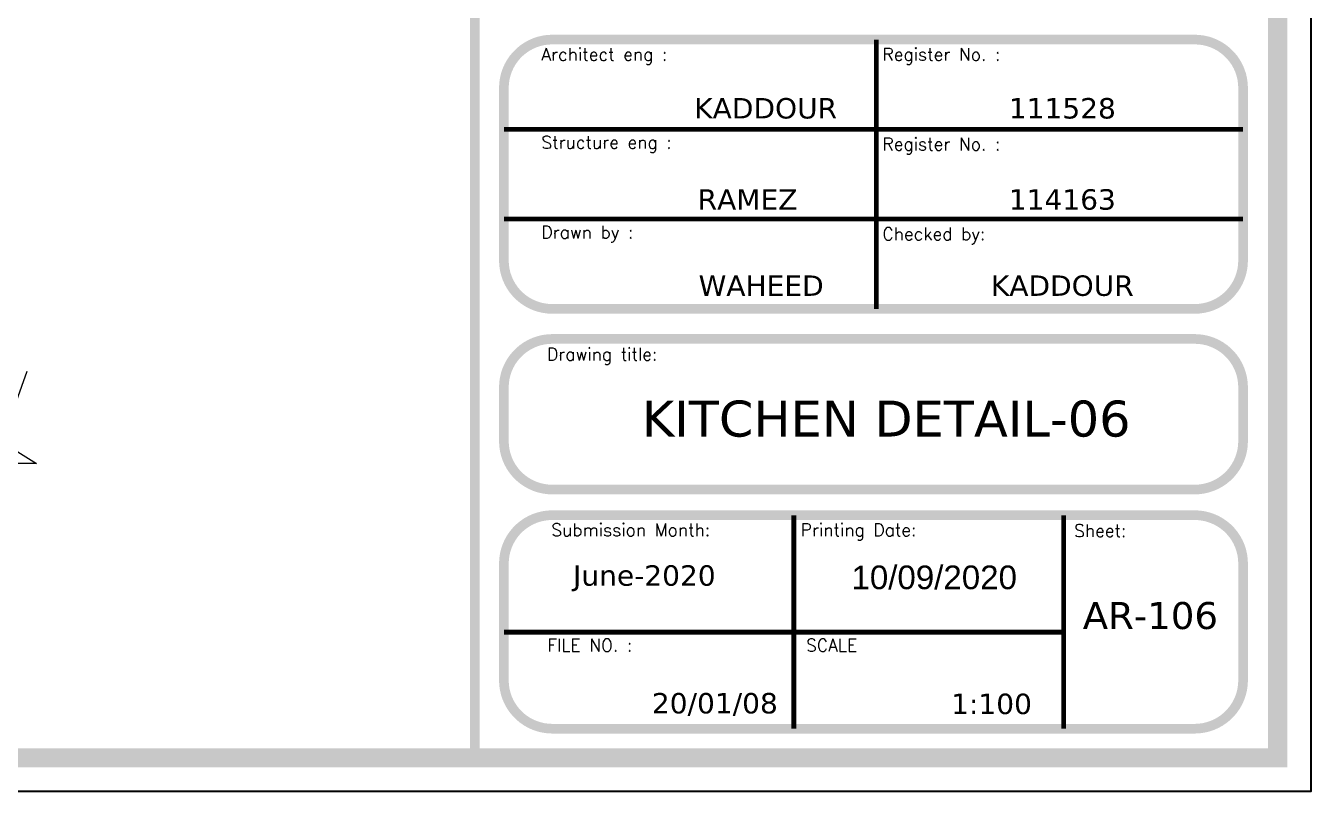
# Model space of a CAD drawing. Header units: centimetres. Extents: x 7997 to 116674, y 1017 to 13844.
# Drawn here: x 54772 to 55128.8, y 9562.5 to 9775.1 of the extents above; entities that cross this region are included whole.
import ezdxf
from ezdxf.enums import TextEntityAlignment as Align

# ---------------------------------------------------------------- set-up
doc = ezdxf.new("R2010")
doc.units = ezdxf.units.CM
doc.header["$LTSCALE"] = 200
doc.layers.add('DIM', color=11, linetype='Continuous')
doc.layers.add('HA', color=251, linetype='Continuous', lineweight=0)
doc.layers.add('HAT', color=8, linetype='Continuous', lineweight=9)
doc.styles.add('$0$$0$$0$sheet notes', font='verdana.ttf')
doc.styles.add('$0$$0$Roman', font='romans')
doc.styles.get("Standard").update_dxf_attribs({"font": 'arial.ttf'})
doc.styles.add('TITLE SHEET SELAITIN$0$$0$$0$$0$sheet notes', font='verdana.ttf')

# ---------------------------------------------------------------- blocks, each defined once
blk = doc.blocks.new('08-TITLE SHEET-selattin', base_point=(45714.8, -203081.4))
at = {"color": 0}
blk.add_lwpolyline([(51244.8, -203081.4), (45714.8, -203081.4), (45714.8, -206921.4), (51244.8, -206921.4)], close=True, dxfattribs=at)
at = {"color": 0, "linetype": 'ByBlock', "const_width": 17}
blk.add_lwpolyline([(45744.3, -206891.9), (51215.3, -206891.9), (51215.3, -203110.8), (45744.3, -203110.8)], close=True, dxfattribs=at)
at = {"color": 0, "linetype": 'ByBlock'}
for points, const_width in [([(50507.6, -203110.8), (50507.6, -206891.9)], 8.52), ([(50861.5, -206258.5), (50861.5, -206496)], 4.26), ([(50533.3, -206337.7), (51184.7, -206337.7)], 4.26), ([(50533.3, -206416.8), (51184.7, -206416.8)], 4.26), ([(50788.8, -206677.9), (50788.8, -206866.2)], 4.26), ([(51026.6, -206677.9), (51026.6, -206866.2)], 4.26), ([(50533.3, -206781), (51026.6, -206781)], 4.26)]:
    blk.add_lwpolyline(points, dxfattribs=dict(at, const_width=const_width))
at = {"color": 0, "linetype": 'ByBlock', "const_width": 8.52}
for points in [[(50575.9, -206258.5), (51142.1, -206258.5, -0.414214), (51184.7, -206301.1), (51184.7, -206453.4, -0.414214), (51142.1, -206496), (50575.9, -206496, -0.414214), (50533.3, -206453.4), (50533.3, -206301.1, -0.414214)], [(50575.9, -206522.5), (51142.1, -206522.5, -0.414214), (51184.7, -206565.1), (51184.7, -206612.7, -0.414214), (51142.1, -206655.3), (50575.9, -206655.3, -0.414214), (50533.3, -206612.7), (50533.3, -206565.1, -0.414214)], [(50575.9, -206677.9), (51142.1, -206677.9, -0.414214), (51184.7, -206720.5), (51184.7, -206823.6, -0.414214), (51142.1, -206866.2), (50575.9, -206866.2, -0.414214), (50533.3, -206823.6), (50533.3, -206720.5, -0.414214)]]:
    blk.add_lwpolyline(points, format="xyb", close=True, dxfattribs=at)
at = {"layer": 'HA', "ltscale": 1.2}
blk.add_lwpolyline([(45714.8, -203081.4), (51244.8, -203081.4), (51244.8, -206921.4), (45714.8, -206921.4)], close=True, dxfattribs=at)
at = {"color": 0, "style": '$0$$0$Roman'}
for s, height, p in [('Architect eng :', 11.074, (50566.3, -206277.1)), ('Register No. : ', 11.074, (50866.9, -206277.1)), ('Structure eng :', 11.074, (50566.3, -206354.7)), ('Register No. : ', 11.074, (50866.9, -206356.2)), ('Drawn by :', 11.07, (50566.3, -206433.9)), ('Checked by:', 11.074, (50866.9, -206435.4)), ('Drawing title:', 11.074, (50571.2, -206541.5)), ('Submission Month:', 11.074, (50575.1, -206696.4)), ('Printing Date:', 11.074, (50794.8, -206696.4)), ('Sheet:', 11.07, (51035.8, -206697.1)), ('FILE NO. :', 11.07, (50571.5, -206798.1)), ('SCALE', 11.07, (50799.6, -206798.1))]:
    blk.add_text(s, height=height, dxfattribs=at).set_placement(p)
at = {"color": 0, "style": '$0$$0$$0$sheet notes'}
for s, p in [('KADDOUR', (50764, -206319.1)), ('111528', (51025.4, -206319.1)), ('RAMEZ', (50748, -206399.5)), ('114163', (51025.4, -206399.5)), ('WAHEED', (50760, -206475.5)), ('KADDOUR', (51025.4, -206475.5)), ('June-2020', (50657.1, -206733.4)), ('20/01/08', (50719.2, -206844.7)), ('1:100', (50963, -206844.3))]:
    blk.add_text(s, height=18.02, dxfattribs=at).set_placement(p, align=Align.MIDDLE)
at = {"insert": (50839.6, -206722.3), "char_height": 20.86, "attachment_point": 1}
blk.add_mtext('10/09/2020', dxfattribs=at)

msp = doc.modelspace()

# ---------------------------------------------------------------- hatches: boundary and pattern name
at = {"layer": 'HAT'}
h = msp.add_hatch(dxfattribs=at)
h.set_pattern_fill('ANGLE', color=8)
h.set_pattern_definition([(0, (2098.841, -2462.604), (0, 6.985), [5.08, -1.905]), (90, (2098.841, -2462.604), (-6.985, 4e-16), [5.08, -1.905])])
h.paths.add_polyline_path([(54411.4074, 9936.0073), (54840.9074, 9936.0396), (54840.9074, 9678.0072), (54838.6578, 9678.0072), (54838.6578, 9886.007), (54775.1206, 9886.007), (54775.1206, 9756.0072), (54471.4995, 9756.0072, -0.41776632), (54472.9074, 9754.5072), (54472.9074, 9753.0072), (54414.4074, 9753.0072), (54414.4074, 9702.0694), (54413.1436, 9702.0694), (54413.1436, 9673.8282), (54413.1436, 9673.2282), (54414.4074, 9672.0113), (54414.4074, 9666.0076), (54411.4074, 9666.0073)], flags=17)
h.paths.add_polyline_path([(54447.9074, 9811.0069), (54446.1074, 9811.0069), (54446.1074, 9811.0072), (54447.9074, 9811.0072)], flags=0)
h.paths.add_polyline_path([(54484.7644, 9848.8862), (54484.7432, 9848.9483), (54484.7644, 9848.9652)], flags=0)
h.paths.add_polyline_path([(54530.3129, 9831.007), (54610.3129, 9831.007), (54610.3129, 9811.0074), (54610.3129, 9811.0069), (54772.7327, 9811.0069), (54772.7327, 9886.007), (54610.3129, 9886.0074), (54610.3129, 9861.007), (54530.3129, 9861.007)], flags=0)
h.paths.add_polyline_path([(54445.9074, 9886.0072), (54444.1074, 9886.0072), (54412.9074, 9886.0072), (54412.9074, 9884.0072), (54412.9074, 9878.2572), (54414.9074, 9878.2572), (54414.9074, 9884.0072), (54415.5074, 9884.0072), (54415.5074, 9813.0072), (54414.9074, 9813.0072), (54414.9074, 9820.5072), (54412.9074, 9820.5072), (54412.9074, 9813.0072), (54412.9074, 9811.0072), (54445.9074, 9811.0072), (54445.9074, 9813.0072), (54415.5074, 9813.0072), (54415.5074, 9884.0072), (54444.1074, 9884.0072), (54444.1074, 9880.0072), (54445.7168, 9880.0072), (54445.7168, 9878.0251), (54442.9691, 9878.0251), (54442.9691, 9879.9005), (54441.4332, 9879.9005), (54441.4332, 9878.0251), (54440.5152, 9878.0251), (54440.5152, 9876.4892), (54441.4332, 9876.4892), (54441.4332, 9874.6139), (54442.9691, 9874.6139), (54442.9691, 9876.4892), (54445.7168, 9876.4892), (54445.7168, 9875.7572), (54446.6074, 9875.7572), (54446.6074, 9878.7572), (54445.7168, 9878.7572), (54445.7168, 9879.9005), (54445.9394, 9879.9005), (54445.9074, 9880.0072)], flags=0)
h.paths.add_polyline_path([(54487.0073, 9813.7504, 1), (54488.9513, 9813.7504, 1)], flags=0)
h.paths.add_polyline_path([(54442.0598, 9878.8214), (54442.2012, 9878.9628), (54442.3426, 9878.8214, 2.41421356)], flags=0)
h.paths.add_polyline_path([(54442.0598, 9875.4101), (54442.2012, 9875.5515), (54442.3426, 9875.4101, 2.41421356)], flags=0)
h.paths.add_polyline_path([(54480.5775, 9813.7504, 1), (54482.5215, 9813.7504, 1)], flags=0)
h.paths.add_polyline_path([(54442.4074, 9851.8072), (54441.4074, 9851.8072), (54416.5074, 9851.8072), (54416.5074, 9850.0072), (54441.4074, 9850.0072), (54442.4074, 9850.0072)], flags=0)
h.paths.add_polyline_path([(54646.7309, 9813.7503, 1), (54648.6749, 9813.7503, 1)], flags=0)
h.paths.add_polyline_path([(54653.1607, 9813.7503, 1), (54655.1047, 9813.7503, 1)], flags=0)
h.paths.add_polyline_path([(54445.7168, 9826.3115), (54442.9691, 9826.3115), (54442.9691, 9828.1868), (54441.4332, 9828.1868), (54441.4332, 9826.3115), (54440.5152, 9826.3115), (54440.5152, 9824.7756), (54441.4332, 9824.7756), (54441.4332, 9822.9002), (54442.9691, 9822.9002), (54442.9691, 9824.7756), (54445.7168, 9824.7756), (54445.7168, 9824.0435), (54446.6074, 9824.0435), (54446.6074, 9827.0435), (54445.7168, 9827.0435)], flags=0)
h.paths.add_polyline_path([(54442.0598, 9827.1078), (54442.2012, 9827.2492), (54442.3426, 9827.1078, 2.41421356)], flags=0)
h.paths.add_polyline_path([(54452.7441, 9813.7245, -1), (54451.5356, 9813.7245, -1)], flags=0)
h.paths.add_polyline_path([(54451.3898, 9813.7245, 1), (54452.8898, 9813.7245, 1)], flags=0)
h.paths.add_polyline_path([(54442.0598, 9823.6965), (54442.2012, 9823.8379), (54442.3426, 9823.6965, 2.41421356)], flags=0)
h.paths.add_polyline_path([(54414.9074, 9765.4028), (54414.3031, 9766.0072), (54412.9074, 9766.0072), (54412.9074, 9756.0072), (54414.9074, 9756.0072)], flags=0)
h.paths.add_polyline_path([(54729.8848, 9813.7503, 1), (54727.9408, 9813.7503, 1)], flags=0)
h.paths.add_polyline_path([(54736.3146, 9813.7503, 1), (54734.3706, 9813.7503, 1)], flags=0)
h.paths.add_polyline_path([(54411.4074, 9936.0073), (54840.9074, 9936.0396), (54840.9074, 9678.0072), (54838.6578, 9678.0072), (54838.6578, 9886.007), (54775.1206, 9886.007), (54775.1206, 9756.0072), (54470.6561, 9756.0072), (54414.4074, 9756.0072), (54412.9074, 9756.0072), (54412.9074, 9753.0072), (54414.4074, 9753.0072), (54414.4074, 9702.0694), (54413.1436, 9702.0694), (54413.1436, 9673.8282), (54413.1436, 9673.2282), (54414.4074, 9672.0113), (54414.4074, 9666.0076), (54411.4074, 9666.0073)], flags=17)

# ---------------------------------------------------------------- linework, layer by layer
at = {"linetype": 'Continuous'}
msp.add_lwpolyline([(53386.8978, 9562.4841), (55128.8478, 9562.4841), (55128.8478, 10772.0841), (53386.8978, 10772.0841)], close=True, dxfattribs=at)
at = {"layer": 'HAT', "elevation": 0}
msp.add_lwpolyline([(54772.2838, 9679.0762), (54765.3875, 9659.5133), (54774.9702, 9653.496), (54755.9873, 9653.496), (54763.7448, 9650.7608), (54754.3084, 9631.3719)], dxfattribs=at)

# ---------------------------------------------------------------- block references
at = {"layer": 'DIM', "color": 0, "linetype": 'Continuous', "xscale": 0.3149999999999982, "yscale": 0.3149999999999982, "zscale": 0.3149999999999982}
msp.add_blockref('08-TITLE SHEET-selattin', (53386.8978, 10772.0841), dxfattribs=at)

# ---------------------------------------------------------------- texts
at = {"color": 0, "style": 'TITLE SHEET SELAITIN$0$$0$$0$$0$sheet notes'}
for s, height, p in [('KITCHEN DETAIL-06', 10, (55010.8522, 9666.0167)), ('AR-106', 7.5, (55084.1788, 9611.3115))]:
    msp.add_text(s, height=height, dxfattribs=at).set_placement(p, align=Align.MIDDLE)

doc.saveas('drawing.dxf')
